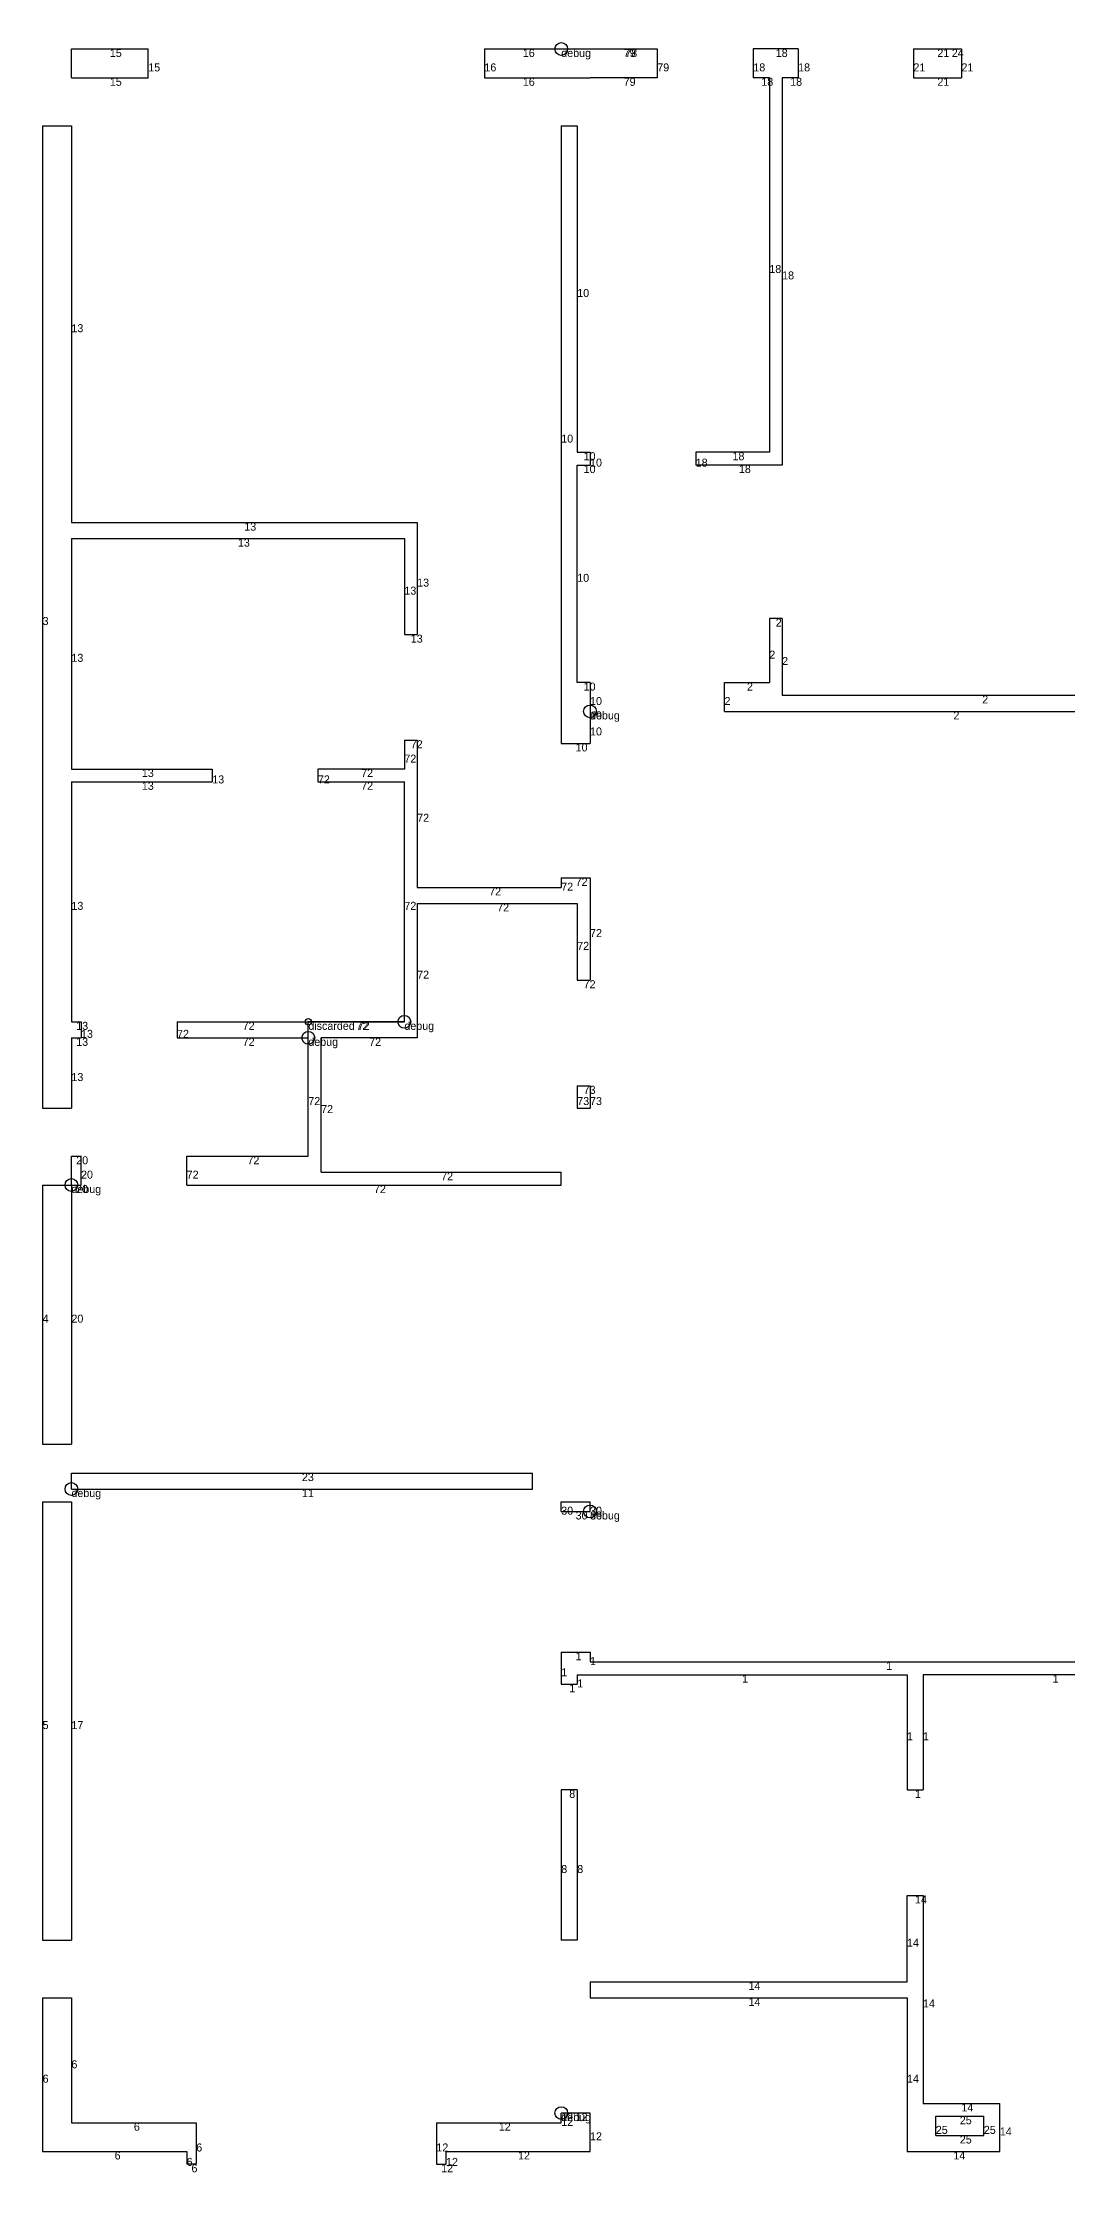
# Model space of a CAD drawing. Header units: metres. Extents: x 234 to 1679, y 437 to 1103.
# Drawn here: x 234 to 554, y 437 to 1103 of the extents above; entities that cross this region are included whole.
import ezdxf

# ---------------------------------------------------------------- set-up
doc = ezdxf.new("R2010")
doc.units = ezdxf.units.M
doc.layers.add('WALL_DEBUG', color=7, linetype='Continuous')

msp = doc.modelspace()

# ---------------------------------------------------------------- linework, layer by layer
at = {"layer": 'debug', "color": 2}
for centre in [(396, 1101), (405, 894), (347, 797), (347, 797), (347, 797), (347, 797), (347, 797), (347, 797), (317, 792), (317, 792), (317, 792), (317, 792), (317, 792), (317, 792), (243, 746), (243, 746), (243, 746), (243, 746), (243, 746), (243, 746), (243, 651), (405, 644), (396, 456)]:
    msp.add_circle(centre, 2, dxfattribs=at)
at = {"layer": 'debug', "color": 4}
msp.add_circle((317, 797), 1, dxfattribs=at)
at = {"layer": 'WALL_DEBUG'}
for p, q in [((243, 1101), (267, 1101)), ((243, 1092), (243, 1101)), ((243, 1101), (267, 1101)), ((243, 1092), (243, 1101)), ((243, 1101), (267, 1101)), ((243, 1092), (243, 1101)), ((243, 1101), (267, 1101)), ((243, 1092), (243, 1101)), ((243, 1101), (267, 1101)), ((243, 1092), (243, 1101)), ((243, 1101), (267, 1101)), ((243, 1092), (243, 1101)), ((243, 1101), (267, 1101)), ((267, 1092), (267, 1101)), ((267, 1092), (267, 1101)), ((267, 1092), (267, 1101)), ((267, 1092), (267, 1101)), ((267, 1092), (267, 1101)), ((267, 1092), (267, 1101)), ((267, 1092), (267, 1101)), ((372, 1101), (396, 1101)), ((372, 1101), (372, 1092)), ((372, 1101), (396, 1101)), ((372, 1101), (372, 1092)), ((372, 1101), (396, 1101)), ((372, 1101), (372, 1092)), ((372, 1101), (396, 1101)), ((372, 1101), (372, 1092)), ((372, 1101), (396, 1101)), ((372, 1101), (372, 1092)), ((372, 1101), (396, 1101)), ((372, 1101), (372, 1092)), ((372, 1101), (396, 1101)), ((372, 1101), (372, 1092)), ((396, 1101), (405, 1101)), ((396, 1101), (405, 1101)), ((396, 1101), (405, 1101)), ((396, 1101), (405, 1101)), ((396, 1101), (405, 1101)), ((396, 1101), (405, 1101)), ((405, 1101), (426, 1101)), ((405, 1101), (426, 1101)), ((405, 1101), (426, 1101)), ((405, 1101), (426, 1101)), ((405, 1101), (426, 1101)), ((405, 1101), (426, 1101)), ((405, 1101), (426, 1101)), ((416, 1101), (416, 1101)), ((416, 1101), (416, 1101)), ((416, 1101), (416, 1101)), ((416, 1101), (416, 1101)), ((416, 1101), (416, 1101)), ((416, 1101), (416, 1101)), ((416, 1101), (416, 1101)), ((426, 1101), (426, 1092)), ((426, 1101), (426, 1092)), ((426, 1101), (426, 1092)), ((426, 1101), (426, 1092)), ((426, 1101), (426, 1092)), ((426, 1101), (426, 1092)), ((426, 1101), (426, 1092)), ((470, 1101), (456, 1101)), ((456, 1101), (456, 1092)), ((470, 1101), (456, 1101)), ((456, 1101), (456, 1092)), ((470, 1101), (456, 1101)), ((456, 1101), (456, 1092)), ((470, 1101), (456, 1101)), ((456, 1101), (456, 1092)), ((470, 1101), (456, 1101)), ((456, 1101), (456, 1092)), ((470, 1101), (456, 1101)), ((456, 1101), (456, 1092)), ((470, 1101), (456, 1101)), ((456, 1101), (456, 1092)), ((470, 1101), (470, 1092)), ((470, 1101), (470, 1092)), ((470, 1101), (470, 1092)), ((470, 1101), (470, 1092)), ((470, 1101), (470, 1092)), ((470, 1101), (470, 1092)), ((470, 1101), (470, 1092)), ((506, 1101), (506, 1092)), ((506, 1101), (521, 1101)), ((506, 1101), (506, 1092)), ((506, 1101), (521, 1101)), ((506, 1101), (506, 1092)), ((506, 1101), (521, 1101)), ((506, 1101), (506, 1092)), ((506, 1101), (521, 1101)), ((506, 1101), (506, 1092)), ((506, 1101), (521, 1101)), ((506, 1101), (506, 1092)), ((506, 1101), (521, 1101)), ((506, 1101), (506, 1092)), ((506, 1101), (521, 1101)), ((518, 1101), (518, 1101)), ((518, 1101), (518, 1101)), ((518, 1101), (518, 1101)), ((518, 1101), (518, 1101)), ((518, 1101), (518, 1101)), ((518, 1101), (518, 1101)), ((518, 1101), (518, 1101)), ((521, 1101), (521, 1092)), ((521, 1101), (521, 1092)), ((521, 1101), (521, 1092)), ((521, 1101), (521, 1092)), ((521, 1101), (521, 1092)), ((521, 1101), (521, 1092)), ((521, 1101), (521, 1092)), ((243, 1092), (267, 1092)), ((243, 1092), (267, 1092)), ((243, 1092), (267, 1092)), ((243, 1092), (267, 1092)), ((243, 1092), (267, 1092)), ((243, 1092), (267, 1092)), ((243, 1092), (267, 1092)), ((372, 1092), (396, 1092)), ((372, 1092), (396, 1092)), ((372, 1092), (396, 1092)), ((372, 1092), (396, 1092)), ((372, 1092), (396, 1092)), ((372, 1092), (396, 1092)), ((372, 1092), (396, 1092)), ((396, 1092), (405, 1092)), ((396, 1092), (405, 1092)), ((396, 1092), (405, 1092)), ((396, 1092), (405, 1092)), ((396, 1092), (405, 1092)), ((396, 1092), (405, 1092)), ((426, 1092), (405, 1092)), ((426, 1092), (405, 1092)), ((426, 1092), (405, 1092)), ((426, 1092), (405, 1092)), ((426, 1092), (405, 1092)), ((426, 1092), (405, 1092)), ((426, 1092), (405, 1092)), ((461, 1092), (456, 1092)), ((461, 1092), (456, 1092)), ((461, 1092), (456, 1092)), ((461, 1092), (456, 1092)), ((461, 1092), (456, 1092)), ((461, 1092), (456, 1092)), ((461, 1092), (456, 1092)), ((461, 1092), (461, 975)), ((461, 1092), (461, 975)), ((461, 1092), (461, 975)), ((461, 1092), (461, 975)), ((461, 1092), (461, 975)), ((461, 1092), (461, 975)), ((461, 1092), (461, 975)), ((470, 1092), (465, 1092)), ((465, 1092), (465, 971)), ((470, 1092), (465, 1092)), ((465, 1092), (465, 971)), ((470, 1092), (465, 1092)), ((465, 1092), (465, 971)), ((470, 1092), (465, 1092)), ((465, 1092), (465, 971)), ((470, 1092), (465, 1092)), ((465, 1092), (465, 971)), ((470, 1092), (465, 1092)), ((465, 1092), (465, 971)), ((470, 1092), (465, 1092)), ((465, 1092), (465, 971)), ((506, 1092), (521, 1092)), ((506, 1092), (521, 1092)), ((506, 1092), (521, 1092)), ((506, 1092), (521, 1092)), ((506, 1092), (521, 1092)), ((506, 1092), (521, 1092)), ((506, 1092), (521, 1092)), ((234, 1077), (234, 770)), ((234, 1077), (234, 770)), ((234, 1077), (243, 1077)), ((234, 1077), (234, 770)), ((234, 1077), (243, 1077)), ((234, 1077), (234, 770)), ((234, 1077), (243, 1077)), ((234, 1077), (234, 770)), ((234, 1077), (243, 1077)), ((234, 1077), (234, 770)), ((234, 1077), (243, 1077)), ((234, 1077), (234, 770)), ((234, 1077), (243, 1077)), ((243, 1077), (243, 953)), ((243, 1077), (243, 953)), ((243, 1077), (243, 953)), ((243, 1077), (243, 953)), ((243, 1077), (243, 953)), ((243, 1077), (243, 953)), ((243, 1077), (243, 953)), ((396, 1077), (396, 884)), ((396, 1077), (396, 884)), ((396, 1077), (401, 1077)), ((396, 1077), (396, 884)), ((396, 1077), (401, 1077)), ((396, 1077), (396, 884)), ((396, 1077), (401, 1077)), ((396, 1077), (396, 884)), ((396, 1077), (401, 1077)), ((396, 1077), (396, 884)), ((396, 1077), (401, 1077)), ((396, 1077), (396, 884)), ((396, 1077), (401, 1077)), ((401, 1077), (401, 975)), ((401, 1077), (401, 975)), ((401, 1077), (401, 975)), ((401, 1077), (401, 975)), ((401, 1077), (401, 975)), ((401, 1077), (401, 975)), ((401, 1077), (401, 975)), ((401, 975), (405, 975)), ((401, 975), (405, 975)), ((401, 975), (405, 975)), ((401, 975), (405, 975)), ((401, 975), (405, 975)), ((401, 975), (405, 975)), ((401, 975), (405, 975)), ((405, 975), (405, 971)), ((405, 975), (405, 971)), ((405, 975), (405, 971)), ((405, 975), (405, 971)), ((405, 975), (405, 971)), ((405, 975), (405, 971)), ((405, 975), (405, 971)), ((461, 975), (438, 975)), ((438, 975), (438, 971)), ((461, 975), (438, 975)), ((438, 975), (438, 971)), ((461, 975), (438, 975)), ((438, 975), (438, 971)), ((461, 975), (438, 975)), ((438, 975), (438, 971)), ((461, 975), (438, 975)), ((438, 975), (438, 971)), ((461, 975), (438, 975)), ((438, 975), (438, 971)), ((461, 975), (438, 975)), ((438, 975), (438, 971)), ((401, 903), (401, 971)), ((401, 971), (405, 971)), ((401, 903), (401, 971)), ((401, 971), (405, 971)), ((401, 903), (401, 971)), ((401, 971), (405, 971)), ((401, 903), (401, 971)), ((401, 971), (405, 971)), ((401, 903), (401, 971)), ((401, 971), (405, 971)), ((401, 903), (401, 971)), ((401, 971), (405, 971)), ((401, 903), (401, 971)), ((401, 971), (405, 971)), ((465, 971), (438, 971)), ((465, 971), (438, 971)), ((465, 971), (438, 971)), ((465, 971), (438, 971)), ((465, 971), (438, 971)), ((465, 971), (438, 971)), ((465, 971), (438, 971)), ((243, 953), (351, 953)), ((243, 953), (351, 953)), ((243, 953), (351, 953)), ((243, 953), (351, 953)), ((243, 953), (351, 953)), ((243, 953), (351, 953)), ((243, 953), (351, 953)), ((351, 953), (351, 918)), ((351, 953), (351, 918)), ((351, 953), (351, 918)), ((351, 953), (351, 918)), ((351, 953), (351, 918)), ((351, 953), (351, 918)), ((351, 953), (351, 918)), ((243, 948), (243, 876)), ((243, 948), (347, 948)), ((243, 948), (243, 876)), ((243, 948), (347, 948)), ((243, 948), (243, 876)), ((243, 948), (347, 948)), ((243, 948), (243, 876)), ((243, 948), (347, 948)), ((243, 948), (243, 876)), ((243, 948), (347, 948)), ((243, 948), (243, 876)), ((243, 948), (347, 948)), ((243, 948), (243, 876)), ((243, 948), (347, 948)), ((347, 948), (347, 918)), ((347, 948), (347, 918)), ((347, 948), (347, 918)), ((347, 948), (347, 918)), ((347, 948), (347, 918)), ((347, 948), (347, 918)), ((347, 948), (347, 918)), ((465, 923), (461, 923)), ((461, 923), (461, 903)), ((465, 923), (461, 923)), ((461, 923), (461, 903)), ((465, 923), (461, 923)), ((461, 923), (461, 903)), ((465, 923), (461, 923)), ((461, 923), (461, 903)), ((465, 923), (461, 923)), ((461, 923), (461, 903)), ((465, 923), (461, 923)), ((461, 923), (461, 903)), ((465, 923), (461, 923)), ((461, 923), (461, 903)), ((465, 923), (465, 899)), ((465, 923), (465, 899)), ((465, 923), (465, 899)), ((465, 923), (465, 899)), ((465, 923), (465, 899)), ((465, 923), (465, 899)), ((465, 923), (465, 899)), ((347, 918), (351, 918)), ((347, 918), (351, 918)), ((347, 918), (351, 918)), ((347, 918), (351, 918)), ((347, 918), (351, 918)), ((347, 918), (351, 918)), ((347, 918), (351, 918)), ((405, 903), (401, 903)), ((405, 903), (401, 903)), ((405, 903), (401, 903)), ((405, 903), (401, 903)), ((405, 903), (401, 903)), ((405, 903), (401, 903)), ((405, 903), (401, 903)), ((405, 903), (405, 894)), ((405, 903), (405, 894)), ((405, 903), (405, 894)), ((405, 903), (405, 894)), ((405, 903), (405, 894)), ((405, 903), (405, 894)), ((405, 903), (405, 894)), ((447, 894), (447, 903)), ((447, 903), (461, 903)), ((447, 894), (447, 903)), ((447, 903), (461, 903)), ((447, 894), (447, 903)), ((447, 903), (461, 903)), ((447, 894), (447, 903)), ((447, 903), (461, 903)), ((447, 894), (447, 903)), ((447, 903), (461, 903)), ((447, 894), (447, 903)), ((447, 903), (461, 903)), ((447, 894), (447, 903)), ((447, 903), (461, 903)), ((590, 899), (465, 899)), ((590, 899), (465, 899)), ((590, 899), (465, 899)), ((590, 899), (465, 899)), ((590, 899), (465, 899)), ((590, 899), (465, 899)), ((590, 899), (465, 899)), ((405, 894), (405, 894)), ((405, 894), (405, 884)), ((405, 894), (405, 884)), ((405, 894), (405, 884)), ((405, 894), (405, 884)), ((405, 894), (405, 884)), ((405, 894), (405, 884)), ((405, 894), (405, 884)), ((447, 894), (590, 894)), ((447, 894), (590, 894)), ((447, 894), (590, 894)), ((447, 894), (590, 894)), ((447, 894), (590, 894)), ((447, 894), (590, 894)), ((447, 894), (590, 894)), ((347, 885), (347, 876)), ((347, 885), (351, 885)), ((347, 885), (347, 876)), ((347, 885), (351, 885)), ((347, 885), (347, 876)), ((347, 885), (351, 885)), ((347, 885), (347, 876)), ((347, 885), (351, 885)), ((347, 885), (347, 876)), ((347, 885), (351, 885)), ((347, 885), (347, 876)), ((347, 885), (351, 885)), ((347, 885), (347, 876)), ((347, 885), (351, 885)), ((351, 885), (351, 839)), ((351, 885), (351, 839)), ((351, 885), (351, 839)), ((351, 885), (351, 839)), ((351, 885), (351, 839)), ((351, 885), (351, 839)), ((351, 885), (351, 839)), ((396, 884), (405, 884)), ((396, 884), (405, 884)), ((396, 884), (405, 884)), ((396, 884), (405, 884)), ((396, 884), (405, 884)), ((396, 884), (405, 884)), ((396, 884), (405, 884)), ((243, 876), (287, 876)), ((243, 876), (287, 876)), ((243, 876), (287, 876)), ((243, 876), (287, 876)), ((243, 876), (287, 876)), ((243, 876), (287, 876)), ((243, 876), (287, 876)), ((243, 872), (287, 872)), ((243, 872), (243, 797)), ((243, 872), (287, 872)), ((243, 872), (243, 797)), ((243, 872), (287, 872)), ((243, 872), (243, 797)), ((243, 872), (287, 872)), ((243, 872), (243, 797)), ((243, 872), (287, 872)), ((243, 872), (243, 797)), ((243, 872), (287, 872)), ((243, 872), (243, 797)), ((243, 872), (287, 872)), ((243, 872), (243, 797)), ((287, 876), (287, 872)), ((287, 876), (287, 872)), ((287, 876), (287, 872)), ((287, 876), (287, 872)), ((287, 876), (287, 872)), ((287, 876), (287, 872)), ((287, 876), (287, 872)), ((347, 876), (320, 876)), ((320, 876), (320, 872)), ((347, 876), (320, 876)), ((320, 876), (320, 872)), ((347, 876), (320, 876)), ((320, 876), (320, 872)), ((347, 876), (320, 876)), ((320, 876), (320, 872)), ((347, 876), (320, 876)), ((320, 876), (320, 872)), ((347, 876), (320, 876)), ((320, 876), (320, 872)), ((347, 876), (320, 876)), ((320, 876), (320, 872)), ((320, 872), (347, 872)), ((320, 872), (347, 872)), ((320, 872), (347, 872)), ((320, 872), (347, 872)), ((320, 872), (347, 872)), ((320, 872), (347, 872)), ((320, 872), (347, 872)), ((347, 797), (347, 872)), ((347, 797), (347, 872)), ((347, 797), (347, 872)), ((347, 797), (347, 872)), ((347, 797), (347, 872)), ((347, 797), (347, 872)), ((347, 797), (347, 872)), ((351, 839), (396, 839)), ((351, 839), (396, 839)), ((351, 839), (396, 839)), ((351, 839), (396, 839)), ((351, 839), (396, 839)), ((351, 839), (396, 839)), ((351, 839), (396, 839)), ((396, 842), (396, 839)), ((396, 842), (405, 842)), ((396, 842), (396, 839)), ((396, 842), (405, 842)), ((396, 842), (396, 839)), ((396, 842), (405, 842)), ((396, 842), (396, 839)), ((396, 842), (405, 842)), ((396, 842), (396, 839)), ((396, 842), (405, 842)), ((396, 842), (396, 839)), ((396, 842), (405, 842)), ((396, 842), (396, 839)), ((396, 842), (405, 842)), ((405, 842), (405, 810)), ((405, 842), (405, 810)), ((405, 842), (405, 810)), ((405, 842), (405, 810)), ((405, 842), (405, 810)), ((405, 842), (405, 810)), ((405, 842), (405, 810)), ((351, 834), (351, 792)), ((351, 834), (401, 834)), ((351, 834), (351, 792)), ((351, 834), (401, 834)), ((351, 834), (351, 792)), ((351, 834), (401, 834)), ((351, 834), (351, 792)), ((351, 834), (401, 834)), ((351, 834), (351, 792)), ((351, 834), (401, 834)), ((351, 834), (351, 792)), ((351, 834), (401, 834)), ((351, 834), (351, 792)), ((351, 834), (401, 834)), ((401, 834), (401, 810)), ((401, 834), (401, 810)), ((401, 834), (401, 810)), ((401, 834), (401, 810)), ((401, 834), (401, 810)), ((401, 834), (401, 810)), ((401, 834), (401, 810)), ((401, 810), (405, 810)), ((401, 810), (405, 810)), ((401, 810), (405, 810)), ((401, 810), (405, 810)), ((401, 810), (405, 810)), ((401, 810), (405, 810)), ((401, 810), (405, 810)), ((243, 797), (246, 797)), ((243, 797), (246, 797)), ((243, 797), (246, 797)), ((243, 797), (246, 797)), ((243, 797), (246, 797)), ((243, 797), (246, 797)), ((243, 797), (246, 797)), ((243, 792), (246, 792)), ((243, 792), (243, 770)), ((243, 792), (246, 792)), ((243, 792), (243, 770)), ((243, 792), (246, 792)), ((243, 792), (243, 770)), ((243, 792), (246, 792)), ((243, 792), (243, 770)), ((243, 792), (246, 792)), ((243, 792), (243, 770)), ((243, 792), (246, 792)), ((243, 792), (243, 770)), ((243, 792), (246, 792)), ((243, 792), (243, 770)), ((246, 797), (246, 792)), ((246, 797), (246, 792)), ((246, 797), (246, 792)), ((246, 797), (246, 792)), ((246, 797), (246, 792)), ((246, 797), (246, 792)), ((246, 797), (246, 792)), ((276, 797), (276, 792)), ((276, 797), (347, 797)), ((276, 797), (276, 792)), ((276, 797), (347, 797)), ((276, 797), (276, 792)), ((276, 797), (347, 797)), ((276, 797), (276, 792)), ((276, 797), (347, 797)), ((276, 797), (276, 792)), ((276, 797), (347, 797)), ((276, 797), (276, 792)), ((276, 797), (347, 797)), ((276, 797), (276, 792)), ((276, 797), (347, 797)), ((276, 792), (317, 792)), ((276, 792), (317, 792)), ((276, 792), (317, 792)), ((276, 792), (317, 792)), ((276, 792), (317, 792)), ((276, 792), (317, 792)), ((276, 792), (317, 792)), ((347, 797), (317, 797)), ((347, 797), (317, 797)), ((317, 792), (317, 797)), ((347, 797), (317, 797)), ((317, 792), (317, 797)), ((347, 797), (317, 797)), ((317, 792), (317, 797)), ((347, 797), (317, 797)), ((317, 792), (317, 797)), ((347, 797), (317, 797)), ((317, 792), (317, 797)), ((347, 797), (317, 797)), ((317, 792), (317, 797)), ((317, 755), (317, 792)), ((317, 755), (317, 792)), ((317, 755), (317, 792)), ((317, 755), (317, 792)), ((317, 755), (317, 792)), ((317, 755), (317, 792)), ((317, 755), (317, 792)), ((351, 792), (321, 792)), ((321, 750), (321, 792)), ((351, 792), (321, 792)), ((321, 750), (321, 792)), ((351, 792), (321, 792)), ((321, 750), (321, 792)), ((351, 792), (321, 792)), ((321, 750), (321, 792)), ((351, 792), (321, 792)), ((321, 750), (321, 792)), ((351, 792), (321, 792)), ((321, 750), (321, 792)), ((351, 792), (321, 792)), ((321, 750), (321, 792)), ((401, 777), (401, 770)), ((401, 777), (405, 777)), ((401, 777), (401, 770)), ((401, 777), (405, 777)), ((401, 777), (401, 770)), ((401, 777), (405, 777)), ((401, 777), (401, 770)), ((401, 777), (405, 777)), ((401, 777), (401, 770)), ((401, 777), (405, 777)), ((401, 777), (401, 770)), ((401, 777), (405, 777)), ((401, 777), (401, 770)), ((401, 777), (405, 777)), ((405, 777), (405, 770)), ((405, 777), (405, 770)), ((405, 777), (405, 770)), ((405, 777), (405, 770)), ((405, 777), (405, 770)), ((405, 777), (405, 770)), ((405, 777), (405, 770)), ((234, 770), (243, 770)), ((234, 770), (243, 770)), ((234, 770), (243, 770)), ((234, 770), (243, 770)), ((234, 770), (243, 770)), ((234, 770), (243, 770)), ((401, 770), (405, 770)), ((401, 770), (405, 770)), ((401, 770), (405, 770)), ((401, 770), (405, 770)), ((401, 770), (405, 770)), ((401, 770), (405, 770)), ((243, 755), (246, 755)), ((243, 746), (243, 755)), ((243, 755), (246, 755)), ((243, 746), (243, 755)), ((243, 755), (246, 755)), ((243, 746), (243, 755)), ((243, 755), (246, 755)), ((243, 746), (243, 755)), ((243, 755), (246, 755)), ((243, 746), (243, 755)), ((243, 755), (246, 755)), ((243, 746), (243, 755)), ((243, 755), (246, 755)), ((246, 746), (246, 755)), ((246, 746), (246, 755)), ((246, 746), (246, 755)), ((246, 746), (246, 755)), ((246, 746), (246, 755)), ((246, 746), (246, 755)), ((246, 746), (246, 755)), ((279, 746), (279, 755)), ((279, 755), (317, 755)), ((279, 746), (279, 755)), ((279, 755), (317, 755)), ((279, 746), (279, 755)), ((279, 755), (317, 755)), ((279, 746), (279, 755)), ((279, 755), (317, 755)), ((279, 746), (279, 755)), ((279, 755), (317, 755)), ((279, 746), (279, 755)), ((279, 755), (317, 755)), ((279, 746), (279, 755)), ((279, 755), (317, 755)), ((234, 746), (234, 665)), ((234, 746), (234, 665)), ((234, 746), (243, 746)), ((234, 746), (234, 665)), ((234, 746), (243, 746)), ((234, 746), (234, 665)), ((234, 746), (243, 746)), ((234, 746), (234, 665)), ((234, 746), (243, 746)), ((234, 746), (234, 665)), ((234, 746), (243, 746)), ((234, 746), (234, 665)), ((234, 746), (243, 746)), ((243, 746), (243, 665)), ((243, 746), (246, 746)), ((243, 746), (243, 665)), ((243, 746), (246, 746)), ((243, 746), (243, 665)), ((243, 746), (246, 746)), ((243, 746), (243, 665)), ((243, 746), (246, 746)), ((243, 746), (243, 665)), ((243, 746), (246, 746)), ((243, 746), (243, 665)), ((243, 746), (246, 746)), ((243, 746), (243, 665)), ((243, 746), (246, 746)), ((279, 746), (396, 746)), ((279, 746), (396, 746)), ((279, 746), (396, 746)), ((279, 746), (396, 746)), ((279, 746), (396, 746)), ((279, 746), (396, 746)), ((279, 746), (396, 746)), ((321, 750), (396, 750)), ((321, 750), (396, 750)), ((321, 750), (396, 750)), ((321, 750), (396, 750)), ((321, 750), (396, 750)), ((321, 750), (396, 750)), ((321, 750), (396, 750)), ((396, 746), (396, 750)), ((396, 746), (396, 750)), ((396, 746), (396, 750)), ((396, 746), (396, 750)), ((396, 746), (396, 750)), ((396, 746), (396, 750)), ((234, 665), (243, 665)), ((234, 665), (243, 665)), ((234, 665), (243, 665)), ((234, 665), (243, 665)), ((234, 665), (243, 665)), ((234, 665), (243, 665)), ((243, 656), (387, 656)), ((243, 651), (243, 656)), ((243, 656), (387, 656)), ((243, 651), (243, 656)), ((243, 656), (387, 656)), ((243, 651), (243, 656)), ((243, 656), (387, 656)), ((243, 651), (243, 656)), ((243, 656), (387, 656)), ((243, 651), (243, 656)), ((243, 656), (387, 656)), ((243, 651), (243, 656)), ((243, 656), (387, 656)), ((387, 651), (387, 656)), ((387, 651), (387, 656)), ((387, 651), (387, 656)), ((387, 651), (387, 656)), ((387, 651), (387, 656)), ((387, 651), (387, 656)), ((234, 647), (234, 510)), ((234, 647), (234, 510)), ((234, 647), (243, 647)), ((234, 647), (234, 510)), ((234, 647), (243, 647)), ((234, 647), (234, 510)), ((234, 647), (243, 647)), ((234, 647), (234, 510)), ((234, 647), (243, 647)), ((234, 647), (234, 510)), ((234, 647), (243, 647)), ((234, 647), (234, 510)), ((234, 647), (243, 647)), ((243, 651), (387, 651)), ((243, 651), (387, 651)), ((243, 651), (387, 651)), ((243, 651), (387, 651)), ((243, 651), (387, 651)), ((243, 651), (387, 651)), ((243, 651), (387, 651)), ((243, 647), (243, 510)), ((243, 647), (243, 510)), ((243, 647), (243, 510)), ((243, 647), (243, 510)), ((243, 647), (243, 510)), ((243, 647), (243, 510)), ((243, 647), (243, 510)), ((396, 644), (396, 647)), ((396, 644), (396, 647)), ((396, 647), (405, 647)), ((396, 644), (396, 647)), ((396, 647), (405, 647)), ((396, 644), (396, 647)), ((396, 647), (405, 647)), ((396, 644), (396, 647)), ((396, 647), (405, 647)), ((396, 644), (396, 647)), ((396, 647), (405, 647)), ((396, 644), (396, 647)), ((396, 647), (405, 647)), ((405, 644), (405, 647)), ((405, 644), (405, 647)), ((405, 644), (405, 647)), ((405, 644), (405, 647)), ((405, 644), (405, 647)), ((405, 644), (405, 647)), ((405, 644), (405, 647)), ((396, 644), (405, 644)), ((396, 644), (405, 644)), ((396, 644), (405, 644)), ((396, 644), (405, 644)), ((396, 644), (405, 644)), ((396, 644), (405, 644)), ((396, 644), (405, 644)), ((405, 644), (405, 644)), ((396, 600), (396, 590)), ((396, 600), (405, 600)), ((396, 600), (396, 590)), ((396, 600), (405, 600)), ((396, 600), (396, 590)), ((396, 600), (405, 600)), ((396, 600), (396, 590)), ((396, 600), (405, 600)), ((396, 600), (396, 590)), ((396, 600), (405, 600)), ((396, 600), (396, 590)), ((396, 600), (405, 600)), ((396, 600), (396, 590)), ((396, 600), (405, 600)), ((405, 600), (405, 597)), ((405, 600), (405, 597)), ((405, 600), (405, 597)), ((405, 600), (405, 597)), ((405, 600), (405, 597)), ((405, 600), (405, 597)), ((405, 600), (405, 597)), ((401, 593), (504, 593)), ((401, 593), (401, 590)), ((401, 593), (504, 593)), ((401, 593), (401, 590)), ((401, 593), (504, 593)), ((401, 593), (401, 590)), ((401, 593), (504, 593)), ((401, 593), (401, 590)), ((401, 593), (504, 593)), ((401, 593), (401, 590)), ((401, 593), (504, 593)), ((401, 593), (401, 590)), ((401, 593), (504, 593)), ((401, 593), (401, 590)), ((405, 597), (590, 597)), ((405, 597), (590, 597)), ((405, 597), (590, 597)), ((405, 597), (590, 597)), ((405, 597), (590, 597)), ((405, 597), (590, 597)), ((405, 597), (590, 597)), ((504, 593), (504, 557)), ((504, 593), (504, 557)), ((504, 593), (504, 557)), ((504, 593), (504, 557)), ((504, 593), (504, 557)), ((504, 593), (504, 557)), ((504, 593), (504, 557)), ((590, 593), (509, 593)), ((509, 593), (509, 557)), ((590, 593), (509, 593)), ((509, 593), (509, 557)), ((590, 593), (509, 593)), ((509, 593), (509, 557)), ((590, 593), (509, 593)), ((509, 593), (509, 557)), ((590, 593), (509, 593)), ((509, 593), (509, 557)), ((590, 593), (509, 593)), ((509, 593), (509, 557)), ((590, 593), (509, 593)), ((509, 593), (509, 557)), ((396, 590), (401, 590)), ((396, 590), (401, 590)), ((396, 590), (401, 590)), ((396, 590), (401, 590)), ((396, 590), (401, 590)), ((396, 590), (401, 590)), ((396, 590), (401, 590)), ((401, 557), (396, 557)), ((396, 557), (396, 510)), ((401, 557), (396, 557)), ((396, 557), (396, 510)), ((401, 557), (396, 557)), ((396, 557), (396, 510)), ((401, 557), (396, 557)), ((396, 557), (396, 510)), ((401, 557), (396, 557)), ((396, 557), (396, 510)), ((401, 557), (396, 557)), ((396, 557), (396, 510)), ((401, 557), (396, 557)), ((396, 557), (396, 510)), ((401, 557), (401, 510)), ((401, 557), (401, 510)), ((401, 557), (401, 510)), ((401, 557), (401, 510)), ((401, 557), (401, 510)), ((401, 557), (401, 510)), ((401, 557), (401, 510)), ((504, 557), (509, 557)), ((504, 557), (509, 557)), ((504, 557), (509, 557)), ((504, 557), (509, 557)), ((504, 557), (509, 557)), ((504, 557), (509, 557)), ((504, 557), (509, 557)), ((504, 497), (504, 524)), ((504, 524), (509, 524)), ((504, 497), (504, 524)), ((504, 524), (509, 524)), ((504, 497), (504, 524)), ((504, 524), (509, 524)), ((504, 497), (504, 524)), ((504, 524), (509, 524)), ((504, 497), (504, 524)), ((504, 524), (509, 524)), ((504, 497), (504, 524)), ((504, 524), (509, 524)), ((504, 497), (504, 524)), ((504, 524), (509, 524)), ((509, 524), (509, 459)), ((509, 524), (509, 459)), ((509, 524), (509, 459)), ((509, 524), (509, 459)), ((509, 524), (509, 459)), ((509, 524), (509, 459)), ((509, 524), (509, 459)), ((234, 510), (243, 510)), ((234, 510), (243, 510)), ((234, 510), (243, 510)), ((234, 510), (243, 510)), ((234, 510), (243, 510)), ((234, 510), (243, 510)), ((401, 510), (396, 510)), ((401, 510), (396, 510)), ((401, 510), (396, 510)), ((401, 510), (396, 510)), ((401, 510), (396, 510)), ((401, 510), (396, 510)), ((405, 497), (504, 497)), ((405, 497), (504, 497)), ((405, 497), (405, 492)), ((405, 497), (504, 497)), ((405, 497), (405, 492)), ((405, 497), (504, 497)), ((405, 497), (405, 492)), ((405, 497), (504, 497)), ((405, 497), (405, 492)), ((405, 497), (504, 497)), ((405, 497), (405, 492)), ((405, 497), (504, 497)), ((405, 497), (405, 492)), ((234, 492), (234, 444)), ((234, 492), (234, 444)), ((234, 492), (243, 492)), ((234, 492), (234, 444)), ((234, 492), (243, 492)), ((234, 492), (234, 444)), ((234, 492), (243, 492)), ((234, 492), (234, 444)), ((234, 492), (243, 492)), ((234, 492), (234, 444)), ((234, 492), (243, 492)), ((234, 492), (234, 444)), ((234, 492), (243, 492)), ((243, 492), (243, 453)), ((243, 492), (243, 453)), ((243, 492), (243, 453)), ((243, 492), (243, 453)), ((243, 492), (243, 453)), ((243, 492), (243, 453)), ((243, 492), (243, 453)), ((405, 492), (504, 492)), ((405, 492), (504, 492)), ((405, 492), (504, 492)), ((405, 492), (504, 492)), ((405, 492), (504, 492)), ((405, 492), (504, 492)), ((405, 492), (504, 492)), ((504, 492), (504, 444)), ((504, 492), (504, 444)), ((504, 492), (504, 444)), ((504, 492), (504, 444)), ((504, 492), (504, 444)), ((504, 492), (504, 444)), ((504, 492), (504, 444)), ((243, 453), (282, 453)), ((243, 453), (282, 453)), ((243, 453), (282, 453)), ((243, 453), (282, 453)), ((243, 453), (282, 453)), ((243, 453), (282, 453)), ((243, 453), (282, 453)), ((282, 453), (282, 440)), ((282, 453), (282, 440)), ((282, 453), (282, 440)), ((282, 453), (282, 440)), ((282, 453), (282, 440)), ((282, 453), (282, 440)), ((282, 453), (282, 440)), ((357, 453), (396, 453)), ((357, 453), (357, 440)), ((357, 453), (396, 453)), ((357, 453), (357, 440)), ((357, 453), (396, 453)), ((357, 453), (357, 440)), ((357, 453), (396, 453)), ((357, 453), (357, 440)), ((357, 453), (396, 453)), ((357, 453), (357, 440)), ((357, 453), (396, 453)), ((357, 453), (357, 440)), ((357, 453), (396, 453)), ((357, 453), (357, 440)), ((405, 456), (396, 456)), ((396, 453), (396, 456)), ((396, 456), (396, 456)), ((405, 456), (396, 456)), ((396, 453), (396, 456)), ((405, 456), (396, 456)), ((396, 453), (396, 456)), ((405, 456), (396, 456)), ((396, 453), (396, 456)), ((405, 456), (396, 456)), ((396, 453), (396, 456)), ((405, 456), (396, 456)), ((396, 453), (396, 456)), ((405, 456), (396, 456)), ((396, 453), (396, 456)), ((405, 444), (405, 456)), ((405, 444), (405, 456)), ((405, 444), (405, 456)), ((405, 444), (405, 456)), ((405, 444), (405, 456)), ((405, 444), (405, 456)), ((405, 444), (405, 456)), ((509, 459), (533, 459)), ((509, 459), (533, 459)), ((509, 459), (533, 459)), ((509, 459), (533, 459)), ((509, 459), (533, 459)), ((509, 459), (533, 459)), ((509, 459), (533, 459)), ((513, 449), (513, 455)), ((513, 455), (528, 455)), ((513, 449), (513, 455)), ((513, 455), (528, 455)), ((513, 449), (513, 455)), ((513, 455), (528, 455)), ((513, 449), (513, 455)), ((513, 455), (528, 455)), ((513, 449), (513, 455)), ((513, 455), (528, 455)), ((513, 449), (513, 455)), ((513, 455), (528, 455)), ((513, 449), (513, 455)), ((513, 455), (528, 455)), ((528, 449), (528, 455)), ((528, 449), (528, 455)), ((528, 449), (528, 455)), ((528, 449), (528, 455)), ((528, 449), (528, 455)), ((528, 449), (528, 455)), ((528, 449), (528, 455)), ((533, 444), (533, 459)), ((533, 444), (533, 459)), ((533, 444), (533, 459)), ((533, 444), (533, 459)), ((533, 444), (533, 459)), ((533, 444), (533, 459)), ((533, 444), (533, 459)), ((513, 449), (528, 449)), ((513, 449), (528, 449)), ((513, 449), (528, 449)), ((513, 449), (528, 449)), ((513, 449), (528, 449)), ((513, 449), (528, 449)), ((513, 449), (528, 449)), ((234, 444), (279, 444)), ((234, 444), (279, 444)), ((234, 444), (279, 444)), ((234, 444), (279, 444)), ((234, 444), (279, 444)), ((234, 444), (279, 444)), ((234, 444), (279, 444)), ((279, 444), (279, 440)), ((279, 444), (279, 440)), ((279, 444), (279, 440)), ((279, 444), (279, 440)), ((279, 444), (279, 440)), ((279, 444), (279, 440)), ((279, 444), (279, 440)), ((282, 440), (279, 440)), ((282, 440), (279, 440)), ((282, 440), (279, 440)), ((282, 440), (279, 440)), ((282, 440), (279, 440)), ((282, 440), (279, 440)), ((282, 440), (279, 440)), ((357, 440), (360, 440)), ((357, 440), (360, 440)), ((357, 440), (360, 440)), ((357, 440), (360, 440)), ((357, 440), (360, 440)), ((357, 440), (360, 440)), ((357, 440), (360, 440)), ((360, 444), (405, 444)), ((360, 444), (360, 440)), ((360, 444), (405, 444)), ((360, 444), (360, 440)), ((360, 444), (405, 444)), ((360, 444), (360, 440)), ((360, 444), (405, 444)), ((360, 444), (360, 440)), ((360, 444), (405, 444)), ((360, 444), (360, 440)), ((360, 444), (405, 444)), ((360, 444), (360, 440)), ((360, 444), (405, 444)), ((360, 444), (360, 440)), ((504, 444), (533, 444)), ((504, 444), (533, 444)), ((504, 444), (533, 444)), ((504, 444), (533, 444)), ((504, 444), (533, 444)), ((504, 444), (533, 444)), ((504, 444), (533, 444))]:
    msp.add_line(p, q, dxfattribs=at)

# ---------------------------------------------------------------- texts
at = {"layer": 'comp_debug_text', "char_height": 2.5, "attachment_point": 1}
for s, insert in [('15', (255, 1101)), ('16', (384, 1101)), ('79', (415.5, 1101)), ('78', (416, 1101)), ('18', (463, 1101)), ('21', (513.5, 1101)), ('24', (518, 1101)), ('15', (255, 1092)), ('15', (267, 1096.5)), ('16', (372, 1096.5)), ('16', (384, 1092)), ('79', (415.5, 1092)), ('79', (426, 1096.5)), ('18', (456, 1096.5)), ('18', (458.5, 1092)), ('18', (467.5, 1092)), ('18', (470, 1096.5)), ('21', (506, 1096.5)), ('21', (513.5, 1092)), ('21', (521, 1096.5)), ('18', (461, 1033.5)), ('10', (401, 1026)), ('18', (465, 1031.5)), ('13', (243, 1015)), ('10', (396, 980.5)), ('10', (403, 975)), ('10', (405, 973)), ('18', (438, 973)), ('18', (449.5, 975)), ('10', (403, 971)), ('18', (451.5, 971)), ('13', (297, 953)), ('13', (295, 948)), ('13', (347, 933)), ('13', (351, 935.5)), ('10', (401, 937)), ('3', (234, 923.5)), ('2', (463, 923)), ('13', (243, 912)), ('13', (349, 918)), ('2', (461, 913)), ('2', (465, 911)), ('10', (403, 903)), ('10', (405, 898.5)), ('2', (447, 898.5)), ('2', (454, 903)), ('2', (527.5, 899)), ('10', (405, 894)), ('2', (518.5, 894)), ('10', (405, 889)), ('72', (347, 880.5)), ('72', (349, 885)), ('10', (400.5, 884)), ('13', (265, 876)), ('13', (265, 872)), ('13', (287, 874)), ('72', (320, 874)), ('72', (333.5, 876)), ('72', (333.5, 872)), ('72', (351, 862)), ('72', (373.5, 839)), ('72', (396, 840.5)), ('72', (400.5, 842)), ('13', (243, 834.5)), ('72', (347, 834.5)), ('72', (376, 834)), ('72', (405, 826)), ('72', (401, 822)), ('72', (351, 813)), ('72', (403, 810)), ('13', (244.5, 797)), ('13', (244.5, 792)), ('13', (246, 794.5)), ('72', (276, 794.5)), ('72', (296.5, 797)), ('72', (296.5, 792)), ('72', (332, 797)), ('72', (336, 792)), ('13', (243, 781)), ('72', (317, 773.5)), ('73', (401, 773.5)), ('73', (403, 777)), ('73', (405, 773.5)), ('72', (321, 771)), ('20', (244.5, 755)), ('72', (298, 755)), ('20', (244.5, 746)), ('20', (246, 750.5)), ('72', (279, 750.5)), ('72', (337.5, 746)), ('72', (358.5, 750)), ('4', (234, 705.5)), ('20', (243, 705.5)), ('23', (315, 656)), ('11', (315, 651)), ('30', (396, 645.5)), ('30', (400.5, 644)), ('30', (405, 645.5)), ('30', (405, 644)), ('1', (400.5, 600)), ('1', (396, 595)), ('1', (405, 598.5)), ('1', (452.5, 593)), ('1', (497.5, 597)), ('1', (549.5, 593)), ('1', (398.5, 590)), ('1', (401, 591.5)), ('5', (234, 578.5)), ('17', (243, 578.5)), ('1', (504, 575)), ('1', (509, 575)), ('8', (398.5, 557)), ('1', (506.5, 557)), ('8', (396, 533.5)), ('8', (401, 533.5)), ('14', (506.5, 524)), ('14', (504, 510.5)), ('14', (454.5, 497)), ('14', (454.5, 492)), ('14', (509, 491.5)), ('6', (243, 472.5)), ('6', (234, 468)), ('14', (504, 468)), ('6', (262.5, 453)), ('12', (376.5, 453)), ('12', (396, 456)), ('12', (396, 454.5)), ('12', (400.5, 456)), ('25', (520.5, 455)), ('14', (521, 459)), ('6', (282, 446.5)), ('12', (357, 446.5)), ('12', (405, 450)), ('25', (513, 452)), ('25', (520.5, 449)), ('25', (528, 452)), ('14', (533, 451.5)), ('6', (256.5, 444)), ('6', (279, 442)), ('6', (280.5, 440)), ('12', (358.5, 440)), ('12', (360, 442)), ('12', (382.5, 444)), ('14', (518.5, 444))]:
    msp.add_mtext(s, dxfattribs=dict(at, insert=insert))
at = {"layer": 'debug', "char_height": 2.5, "attachment_point": 1}
for s, insert in [('debug', (396, 1101)), ('debug', (405, 894)), ('discarded 72', (317, 797)), ('debug', (317, 792)), ('debug', (317, 792)), ('debug', (317, 792)), ('debug', (317, 792)), ('debug', (317, 792)), ('debug', (317, 792)), ('debug', (347, 797)), ('debug', (347, 797)), ('debug', (347, 797)), ('debug', (347, 797)), ('debug', (347, 797)), ('debug', (347, 797)), ('debug', (243, 746)), ('debug', (243, 746)), ('debug', (243, 746)), ('debug', (243, 746)), ('debug', (243, 746)), ('debug', (243, 746)), ('debug', (243, 651)), ('debug', (405, 644)), ('debug', (396, 456))]:
    msp.add_mtext(s, dxfattribs=dict(at, insert=insert))

doc.saveas('drawing.dxf')
